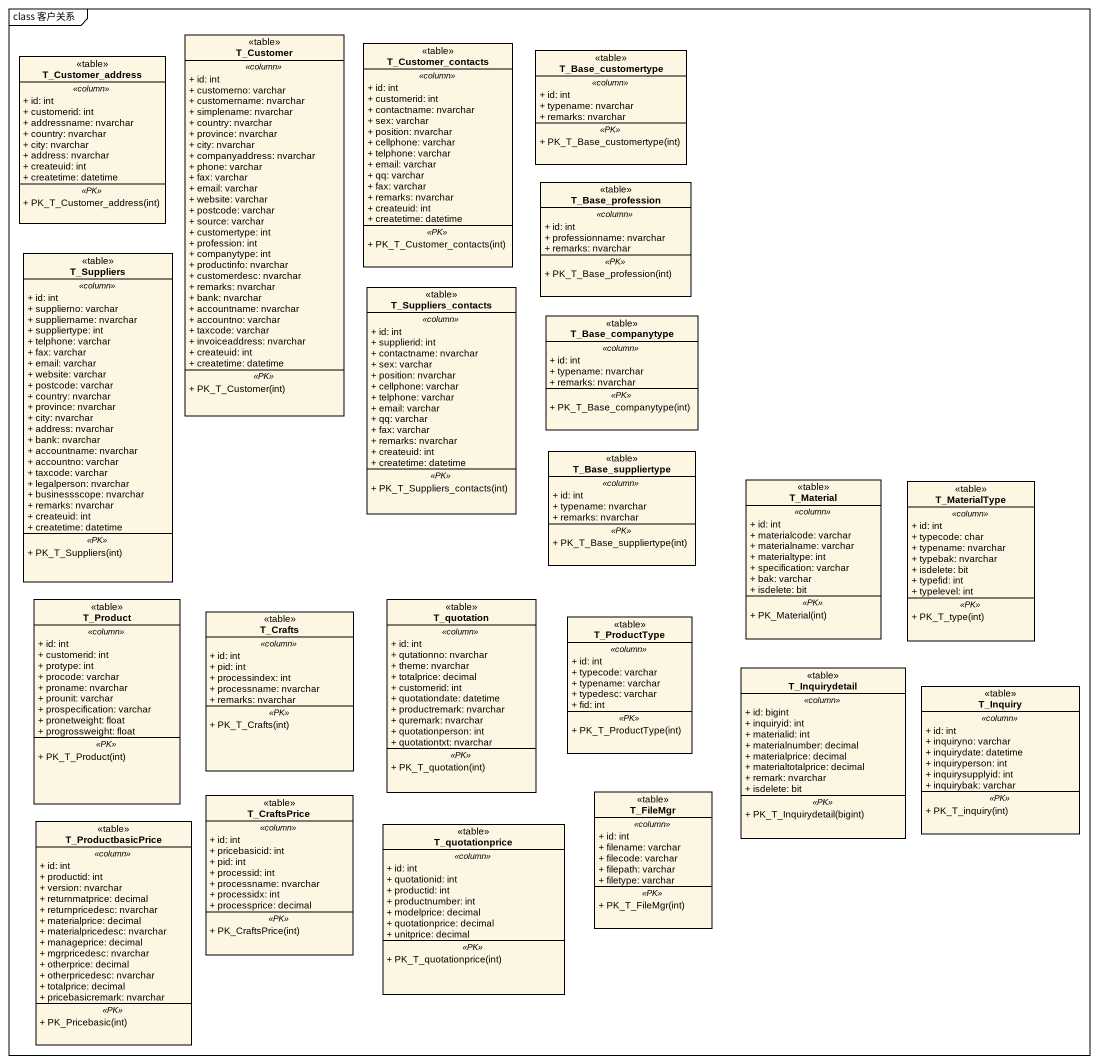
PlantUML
@startuml
mainframe class 客户关系
hide circle
hide empty members
skinparam classAttributeIconSize 0
class T_Customer <<table>> {
  .. <<column>> ..
  + id: int
  + customerno: varchar
  + customername: nvarchar
  + simplename: nvarchar
  + country: nvarchar
  + province: nvarchar
  + city: nvarchar
  + companyaddress: nvarchar
  + phone: varchar
  + fax: varchar
  + email: varchar
  + website: varchar
  + postcode: varchar
  + source: varchar
  + customertype: int
  + profession: int
  + companytype: int
  + productinfo: nvarchar
  + customerdesc: nvarchar
  + remarks: nvarchar
  + bank: nvarchar
  + accountname: nvarchar
  + accountno: varchar
  + taxcode: varchar
  + invoiceaddress: nvarchar
  + createuid: int
  + createtime: datetime
  .. <<PK>> ..
  + PK_T_Customer(int)
}
class T_Customer_contacts <<table>> {
  .. <<column>> ..
  + id: int
  + customerid: int
  + contactname: nvarchar
  + sex: varchar
  + position: nvarchar
  + cellphone: varchar
  + telphone: varchar
  + email: varchar
  + qq: varchar
  + fax: varchar
  + remarks: nvarchar
  + createuid: int
  + createtime: datetime
  .. <<PK>> ..
  + PK_T_Customer_contacts(int)
}
class T_Customer_address <<table>> {
  .. <<column>> ..
  + id: int
  + customerid: int
  + addressname: nvarchar
  + country: nvarchar
  + city: nvarchar
  + address: nvarchar
  + createuid: int
  + createtime: datetime
  .. <<PK>> ..
  + PK_T_Customer_address(int)
}
class T_Base_customertype <<table>> {
  .. <<column>> ..
  + id: int
  + typename: nvarchar
  + remarks: nvarchar
  .. <<PK>> ..
  + PK_T_Base_customertype(int)
}
class T_Base_profession <<table>> {
  .. <<column>> ..
  + id: int
  + professionname: nvarchar
  + remarks: nvarchar
  .. <<PK>> ..
  + PK_T_Base_profession(int)
}
class T_Suppliers <<table>> {
  .. <<column>> ..
  + id: int
  + supplierno: varchar
  + suppliername: nvarchar
  + suppliertype: int
  + telphone: varchar
  + fax: varchar
  + email: varchar
  + website: varchar
  + postcode: varchar
  + country: nvarchar
  + province: nvarchar
  + city: nvarchar
  + address: nvarchar
  + bank: nvarchar
  + accountname: nvarchar
  + accountno: varchar
  + taxcode: varchar
  + legalperson: nvarchar
  + businessscope: nvarchar
  + remarks: nvarchar
  + createuid: int
  + createtime: datetime
  .. <<PK>> ..
  + PK_T_Suppliers(int)
}
class T_Suppliers_contacts <<table>> {
  .. <<column>> ..
  + id: int
  + supplierid: int
  + contactname: nvarchar
  + sex: varchar
  + position: nvarchar
  + cellphone: varchar
  + telphone: varchar
  + email: varchar
  + qq: varchar
  + fax: varchar
  + remarks: nvarchar
  + createuid: int
  + createtime: datetime
  .. <<PK>> ..
  + PK_T_Suppliers_contacts(int)
}
class T_Base_companytype <<table>> {
  .. <<column>> ..
  + id: int
  + typename: nvarchar
  + remarks: nvarchar
  .. <<PK>> ..
  + PK_T_Base_companytype(int)
}
class T_Base_suppliertype <<table>> {
  .. <<column>> ..
  + id: int
  + typename: nvarchar
  + remarks: nvarchar
  .. <<PK>> ..
  + PK_T_Base_suppliertype(int)
}
class T_Material <<table>> {
  .. <<column>> ..
  + id: int
  + materialcode: varchar
  + materialname: varchar
  + materialtype: int
  + specification: varchar
  + bak: varchar
  + isdelete: bit
  .. <<PK>> ..
  + PK_Material(int)
}
class T_MaterialType <<table>> {
  .. <<column>> ..
  + id: int
  + typecode: char
  + typename: nvarchar
  + typebak: nvarchar
  + isdelete: bit
  + typefid: int
  + typelevel: int
  .. <<PK>> ..
  + PK_T_type(int)
}
class T_Product <<table>> {
  .. <<column>> ..
  + id: int
  + customerid: int
  + protype: int
  + procode: varchar
  + proname: nvarchar
  + prounit: varchar
  + prospecification: varchar
  + pronetweight: float
  + progrossweight: float
  .. <<PK>> ..
  + PK_T_Product(int)
}
class T_Crafts <<table>> {
  .. <<column>> ..
  + id: int
  + pid: int
  + processindex: int
  + processname: nvarchar
  + remarks: nvarchar
  .. <<PK>> ..
  + PK_T_Crafts(int)
}
class T_quotation <<table>> {
  .. <<column>> ..
  + id: int
  + qutationno: nvarchar
  + theme: nvarchar
  + totalprice: decimal
  + customerid: int
  + quotationdate: datetime
  + productremark: nvarchar
  + quremark: nvarchar
  + quotationperson: int
  + quotationtxt: nvarchar
  .. <<PK>> ..
  + PK_T_quotation(int)
}
class T_ProductType <<table>> {
  .. <<column>> ..
  + id: int
  + typecode: varchar
  + typename: varchar
  + typedesc: varchar
  + fid: int
  .. <<PK>> ..
  + PK_T_ProductType(int)
}
class T_Inquirydetail <<table>> {
  .. <<column>> ..
  + id: bigint
  + inquiryid: int
  + materialid: int
  + materialnumber: decimal
  + materialprice: decimal
  + materialtotalprice: decimal
  + remark: nvarchar
  + isdelete: bit
  .. <<PK>> ..
  + PK_T_Inquirydetail(bigint)
}
class T_Inquiry <<table>> {
  .. <<column>> ..
  + id: int
  + inquiryno: varchar
  + inquirydate: datetime
  + inquiryperson: int
  + inquirysupplyid: int
  + inquirybak: varchar
  .. <<PK>> ..
  + PK_T_inquiry(int)
}
class T_ProductbasicPrice <<table>> {
  .. <<column>> ..
  + id: int
  + productid: int
  + version: nvarchar
  + returnmatprice: decimal
  + returnpricedesc: nvarchar
  + materialprice: decimal
  + materialpricedesc: nvarchar
  + manageprice: decimal
  + mgrpricedesc: nvarchar
  + otherprice: decimal
  + otherpricedesc: nvarchar
  + totalprice: decimal
  + pricebasicremark: nvarchar
  .. <<PK>> ..
  + PK_Pricebasic(int)
}
class T_CraftsPrice <<table>> {
  .. <<column>> ..
  + id: int
  + pricebasicid: int
  + pid: int
  + processid: int
  + processname: nvarchar
  + processidx: int
  + processprice: decimal
  .. <<PK>> ..
  + PK_CraftsPrice(int)
}
class T_quotationprice <<table>> {
  .. <<column>> ..
  + id: int
  + quotationid: int
  + productid: int
  + productnumber: int
  + modelprice: decimal
  + quotationprice: decimal
  + unitprice: decimal
  .. <<PK>> ..
  + PK_T_quotationprice(int)
}
class T_FileMgr <<table>> {
  .. <<column>> ..
  + id: int
  + filename: varchar
  + filecode: varchar
  + filepath: varchar
  + filetype: varchar
  .. <<PK>> ..
  + PK_T_FileMgr(int)
}
@enduml
